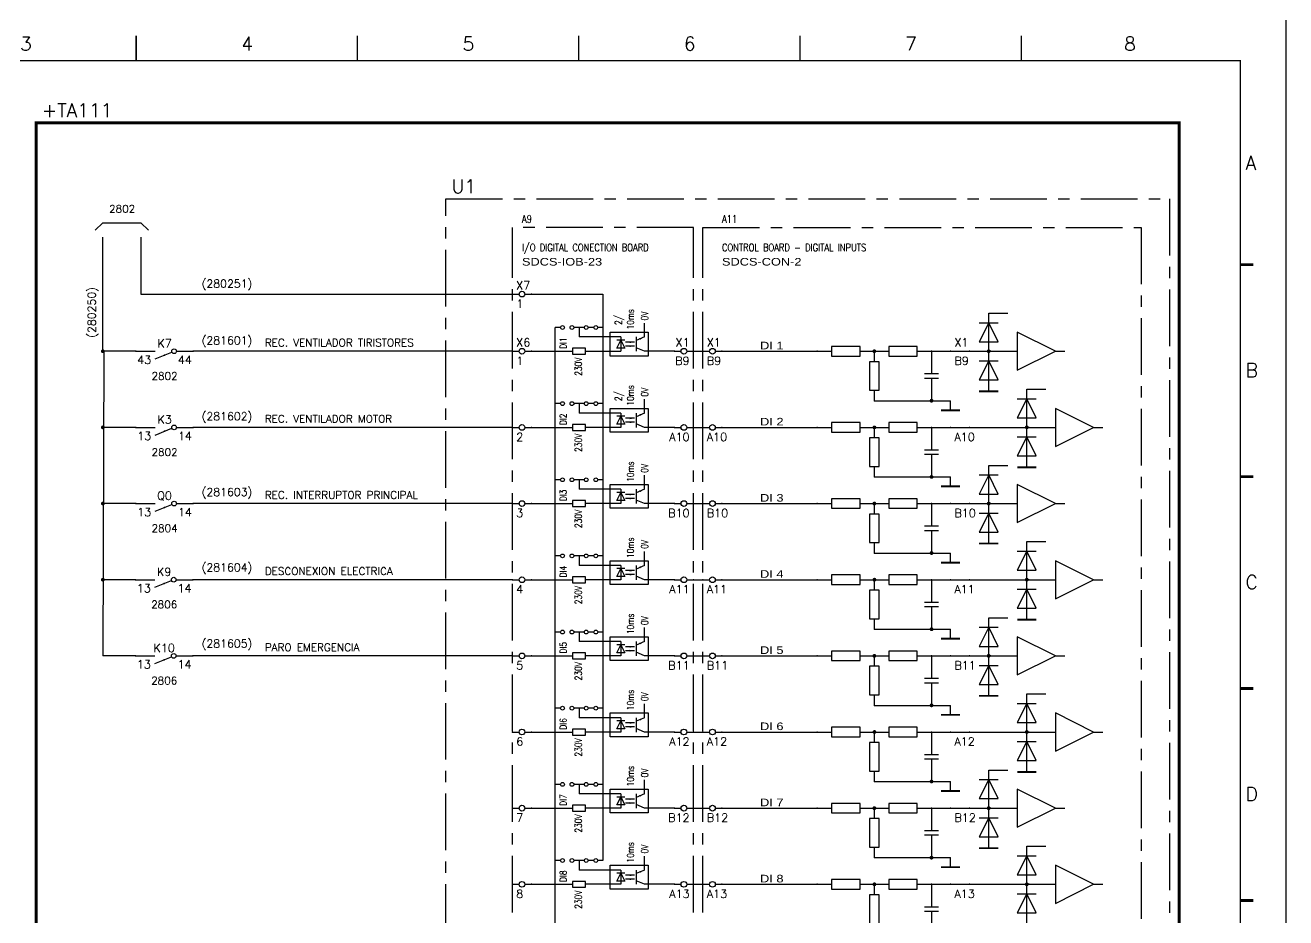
# Model space of a CAD drawing. Extents: x -4 to 416, y -4762 to 287.
# Drawn here: x 138.4 to 416.3, y -2288.3 to -2091.4 of the extents above; entities that cross this region are included whole.
import ezdxf
from ezdxf.enums import TextEntityAlignment as Align

# ---------------------------------------------------------------- set-up
doc = ezdxf.new("R2010")
doc.units = 0
doc.header["$LTSCALE"] = 10
doc.header["$MEASUREMENT"] = 0
doc.linetypes.add('CENTER', pattern=[2, 1.25, -0.25, 0.25, -0.25])
doc.linetypes.add('DASHDOT', pattern=[1, 0.5, -0.25, 0, -0.25])
doc.layers.get('0').update_dxf_attribs({"linetype": 'CONTINUOUS'})
for name, color, linetype in [('1', 7, 'CONTINUOUS'), ('10', 5, 'CONTINUOUS'), ('102', 7, 'CONTINUOUS'), ('2', 7, 'CONTINUOUS'), ('25', 3, 'CONTINUOUS'), ('25PK', 4, 'CENTER'), ('35', 2, 'CONTINUOUS'), ('8', 1, 'CONTINUOUS'), ('9', 6, 'CONTINUOUS'), ('DIBUJO', 7, 'CONTINUOUS'), ('NODE', 7, 'CONTINUOUS')]:
    doc.layers.add(name, color=color, linetype=linetype)
doc.styles.add('ABBSTYLE', font='ROMANS.SHX', dxfattribs={"width": 0.8})
doc.styles.add('HELV', font='HELVBLD.SHX', dxfattribs={"width": 1.2})
doc.styles.add('ROMANS', font='romans')
doc.styles.get("Standard").update_dxf_attribs({"font": 'simplex'})

# ---------------------------------------------------------------- blocks, each defined once
blk = doc.blocks.new('NOD', base_point=(237.5, 170))
at = {"layer": 'NODE'}
blk.add_point((237.5, 170), dxfattribs=at)
blk = doc.blocks.new('$0702029')
at = {"layer": '102'}
for p, q in [((0, 0), (5, 0)), ((10.62, 0), (15, 0)), ((5, -2), (9.42, -0.23))]:
    blk.add_line(p, q, dxfattribs=at)
blk.add_circle((10, 0), 0.625, dxfattribs=at)
blk.add_point((7.5, -1), dxfattribs=at)
at = {"layer": '2'}
for p in [(0, 0), (15, 0)]:
    blk.add_blockref('NOD', p, dxfattribs=at)
at = {"layer": '8', "flags": 8}
blk.add_attdef('1A', text='', height=2.15, dxfattribs=at).set_placement((4, -3.32), align=Align.RIGHT)
blk.add_attdef('2A', (11, -3.32), '', height=2.15, dxfattribs=at)
at = {"layer": '9'}
blk.add_attdef('ID', text='', height=2.15, dxfattribs=at).set_placement((7.5, 1), align=Align.CENTER)
blk = doc.blocks.new('$000001')
at = {"layer": '2'}
for p, q in [((0, 0), (3.75, 0)), ((11.25, 1.25), (3.75, 1.25)), ((3.75, 1.25), (3.75, -1.25)), ((11.25, -1.25), (11.25, 1.25)), ((11.25, 0), (15, 0)), ((3.75, -1.25), (11.25, -1.25))]:
    blk.add_line(p, q, dxfattribs=at)
for p in [(0, 0), (15, 0)]:
    blk.add_blockref('NOD', p, dxfattribs=at)
at = {"layer": '8'}
blk.add_attdef('1A', text='', height=2.15, dxfattribs=at).set_placement((2.75, -3.325), align=Align.RIGHT)
blk.add_attdef('2A', (12.25, -3.325), '', height=2.15, dxfattribs=at)
at = {"layer": '9'}
blk.add_attdef('ID', text='', height=2.15, dxfattribs=at).set_placement((7.5, 2.425), align=Align.CENTER)
blk = doc.blocks.new('$$PLL21C')
for p, q in [((-2.5, 0), (-0.75, 0)), ((0.75, 0), (2.5, 0))]:
    blk.add_line(p, q)
at = {"layer": '2'}
blk.add_circle((0, 0), 0.75, dxfattribs=at)
for p in [(-2.5, 0), (2.5, 0)]:
    blk.add_blockref('NOD', p, dxfattribs=at)
at = {"layer": '8'}
blk.add_attdef('*A', (-1.5, -3.575), '', height=2.15, dxfattribs=at)
at = {"layer": '9'}
blk.add_attdef('ID', (-1.5, 1.25), '', height=2.15, dxfattribs=at)
blk = doc.blocks.new('$$PLR12C')
for p, q in [((-2.5, 0), (-0.75, 0)), ((0.75, 0), (2.5, 0))]:
    blk.add_line(p, q)
at = {"layer": '2'}
blk.add_circle((0, 0), 0.75, dxfattribs=at)
for p in [(-2.5, 0), (2.5, 0)]:
    blk.add_blockref('NOD', p, dxfattribs=at)
at = {"layer": '8'}
blk.add_attdef('*A', text='', height=2.15, dxfattribs=at).set_placement((1.5, -3.575), align=Align.RIGHT)
at = {"layer": '9'}
blk.add_attdef('ID', text='', height=2.15, dxfattribs=at).set_placement((1.5, 1.25), align=Align.RIGHT)
blk = doc.blocks.new('$$PLL21')
blk.add_line((-2.5, 0), (2.5, 0))
at = {"layer": '2'}
for p in [(-2.5, 0), (2.5, 0)]:
    blk.add_blockref('NOD', p, dxfattribs=at)
at = {"layer": '8'}
blk.add_attdef('*A', (-1.5, -3.575), '', height=2.15, dxfattribs=at)
at = {"layer": '9'}
blk.add_attdef('ID', (-1.5, 1.25), '', height=2.15, dxfattribs=at)
blk = doc.blocks.new('newcajec')
at = {"layer": '1'}
for points in [[(143.5, 272.5, 0.3, 0.3, 0), (143.5, 277.91, 0.3, 0.3, 0)], [(191.5, 272.5, 0.3, 0.3, 0), (191.5, 277.91, 0.3, 0.3, 0)], [(239.5, 272.5, 0.3, 0.3, 0), (239.5, 277.91, 0.3, 0.3, 0)], [(287.5, 272.5, 0.3, 0.3, 0), (287.5, 277.91, 0.3, 0.3, 0)], [(335.5, 272.5, 0.3, 0.3, 0), (335.5, 277.91, 0.3, 0.3, 0)], [(383.01, 228.23, 0.6, 0.6, 0), (385.82, 228.23, 0.6, 0.6, 0)], [(383.01, 182.23, 0.6, 0.6, 0), (385.82, 182.23, 0.6, 0.6, 0)], [(383.01, 136.23, 0.6, 0.6, 0), (385.82, 136.23, 0.6, 0.6, 0)], [(383.01, 90.23, 0.6, 0.6, 0), (385.82, 90.23, 0.6, 0.6, 0)]]:
    blk.add_lwpolyline(points, format="xyseb", dxfattribs=at)
at = {"layer": '1', "const_width": 0.3}
blk.add_lwpolyline([(0, 0), (0, 272.5), (383, 272.5), (383, 0)], close=True, dxfattribs=at)
at = {"layer": '1', "style": 'ROMANS'}
for s, p in [('3', (118.29, 274.68)), ('4', (166.29, 274.68)), ('5', (214.29, 274.68)), ('6', (262.29, 274.68)), ('7', (310.29, 274.68)), ('8', (357.79, 274.68)), ('A', (384.13, 248.84)), ('B', (384.13, 203.84)), ('C', (384.13, 157.84)), ('D', (384.13, 111.84))]:
    blk.add_text(s, height=3, dxfattribs=at).set_placement(p)
at = {"layer": '10', "style": 'ROMANS'}
for tag, p in [('REV41', (3.5, 18.74)), ('REV43', (77.7, 18.74)), ('REV31', (3.5, 14.58)), ('REV33', (77.7, 14.58)), ('REV21', (3.5, 10.42)), ('REV23', (77.7, 10.42)), ('REV11', (3.5, 6.27)), ('REV13', (77.7, 6.27))]:
    blk.add_attdef(tag, text='', height=2.5, dxfattribs=at).set_placement(p, align=Align.MIDDLE)
for tag, p, height in [('REV42', (8, 17.49), 2.5), ('DOCUMENTTYPE', (216.43, 16.8), 2.5), ('SHEETNAME1', (100.5, 15.83), 2.5), ('DESIGNCHECK', (180.74, 14.83), 2.5), ('NOTA', (305.32, 15.8), 3), ('REV32', (8, 13.33), 2.5), ('SHEETNAME2', (100.5, 11.67), 2.5), ('OBJECT', (216.43, 12.4), 2.5), ('REV22', (8, 9.17), 2.5), ('ORDER', (305.32, 7.3), 4.5), ('SHEETNAME3', (100.5, 7.51), 2.5), ('DRAWINGCHECK', (180.53, 7.71), 2.5), ('CUSTOMER', (216.43, 8.08), 2.5), ('REV12', (8, 5.01), 2.5), ('SHEETNAME4', (100.5, 3.35), 2.5), ('USER', (180.63, 0.71), 2.5), ('DEPARTMENT', (271.93, 1.05), 2.5), ('DOCUMENT_ID', (305.32, 0.93), 4.4)]:
    blk.add_attdef(tag, p, '', height=height, dxfattribs=at)
for tag, width, p, p2 in [('REV44', 1.221199, (84.53, 17.49), (98.48, 17.49)), ('REV34', 1.221199, (84.53, 13.33), (98.48, 13.33)), ('REV24', 1.221199, (84.53, 9.17), (98.48, 9.17)), ('REV14', 1.221199, (84.53, 5.01), (98.48, 5.01)), ('CREATED2', 7.039915, (282.71, 1.05), (301.14, 1.05))]:
    blk.add_attdef(tag, text='', height=2.5, dxfattribs=dict(at, width=width)).set_placement(p, p2, align=Align.FIT)
for tag, p in [('SHEET', (382, 7.43)), ('NEXTSHEET', (382, 0.5))]:
    blk.add_attdef(tag, text='', height=2.5, dxfattribs=at).set_placement(p, align=Align.RIGHT)

msp = doc.modelspace()

# ---------------------------------------------------------------- linework, layer by layer
at = {"layer": '2', "color": 7}
for p, q in [((155.52, -2134.98), (153.84, -2136.66)), ((155.52, -2134.98), (163.92, -2134.98)), ((163.92, -2134.98), (165.6, -2136.66)), ((155.52, -2163.34), (155.52, -2138.14)), ((163.92, -2138.14), (163.92, -2150.74)), ((163.92, -2150.74), (245.82, -2150.74)), ((350.82, -2154.94), (355.02, -2154.94)), ((357.12, -2159.14), (357.12, -2167.54)), ((365.52, -2163.34), (357.12, -2159.14)), ((162.82, -2163.34), (155.52, -2163.34)), ((155.73, -2163.34), (155.52, -2230.54)), ((245.82, -2163.34), (175.42, -2163.34)), ((285.72, -2163.34), (287.82, -2163.34)), ((292.02, -2163.34), (313.02, -2163.34)), ((338.22, -2163.34), (357.12, -2163.34)), ((357.12, -2167.54), (365.52, -2163.34)), ((365.52, -2163.34), (367.62, -2163.34)), ((359.22, -2171.74), (363.42, -2171.74)), ((325.62, -2174.26), (342.42, -2174.26)), ((342.42, -2176.36), (342.42, -2174.26)), ((373.92, -2180.14), (365.52, -2175.94)), ((365.52, -2175.94), (365.52, -2184.34)), ((162.82, -2180.14), (155.52, -2180.14)), ((245.82, -2180.14), (175.42, -2180.14)), ((285.72, -2180.14), (287.82, -2180.14)), ((292.02, -2180.14), (313.02, -2180.14)), ((338.22, -2180.14), (365.52, -2180.14)), ((365.52, -2184.34), (373.92, -2180.14)), ((373.92, -2180.14), (376.02, -2180.14)), ((350.82, -2188.54), (355.02, -2188.54)), ((325.62, -2191.06), (342.42, -2191.06)), ((342.42, -2193.16), (342.42, -2191.06)), ((357.12, -2192.74), (357.12, -2201.14)), ((365.52, -2196.94), (357.12, -2192.74)), ((162.82, -2196.94), (155.52, -2196.94)), ((245.82, -2196.94), (175.42, -2196.94)), ((177.52, -2196.94), (175.42, -2196.94)), ((285.72, -2196.94), (287.82, -2196.94)), ((292.02, -2196.94), (313.02, -2196.94)), ((338.22, -2196.94), (357.12, -2196.94)), ((357.12, -2201.14), (365.52, -2196.94)), ((365.52, -2196.94), (367.62, -2196.94)), ((359.22, -2205.34), (363.42, -2205.34)), ((325.62, -2207.86), (342.42, -2207.86)), ((342.42, -2209.96), (342.42, -2207.86)), ((373.92, -2213.74), (365.52, -2209.54)), ((365.52, -2209.54), (365.52, -2217.94)), ((162.74, -2213.74), (155.52, -2213.74)), ((245.82, -2213.74), (175.34, -2213.74)), ((285.72, -2213.74), (287.82, -2213.74)), ((292.02, -2213.74), (313.02, -2213.74)), ((338.22, -2213.74), (365.52, -2213.74)), ((365.52, -2217.94), (373.92, -2213.74)), ((373.92, -2213.74), (376.02, -2213.74)), ((350.82, -2222.14), (355.02, -2222.14)), ((325.62, -2224.66), (342.42, -2224.66)), ((342.42, -2226.76), (342.42, -2224.66)), ((357.12, -2226.34), (357.12, -2234.74)), ((365.52, -2230.54), (357.12, -2226.34)), ((162.74, -2230.54), (155.52, -2230.54)), ((245.82, -2230.54), (175.34, -2230.54)), ((285.72, -2230.54), (287.82, -2230.54)), ((292.02, -2230.54), (313.02, -2230.54)), ((338.22, -2230.54), (357.12, -2230.54)), ((357.12, -2234.74), (365.52, -2230.54)), ((365.52, -2230.54), (367.62, -2230.54)), ((359.22, -2238.94), (363.42, -2238.94)), ((325.62, -2241.46), (342.42, -2241.46)), ((342.42, -2243.56), (342.42, -2241.46)), ((373.92, -2247.34), (365.52, -2243.14)), ((365.52, -2243.14), (365.52, -2251.54)), ((285.72, -2247.34), (287.82, -2247.34)), ((292.02, -2247.34), (313.02, -2247.34)), ((338.22, -2247.34), (365.52, -2247.34)), ((365.52, -2251.54), (373.92, -2247.34)), ((373.92, -2247.34), (376.02, -2247.34)), ((350.82, -2255.74), (355.02, -2255.74)), ((325.62, -2258.26), (342.42, -2258.26)), ((342.42, -2260.36), (342.42, -2258.26)), ((357.12, -2259.94), (357.12, -2268.34)), ((365.52, -2264.14), (357.12, -2259.94)), ((285.72, -2264.14), (287.82, -2264.14)), ((292.02, -2264.14), (313.02, -2264.14)), ((338.22, -2264.14), (357.12, -2264.14)), ((357.12, -2268.34), (365.52, -2264.14)), ((365.52, -2264.14), (367.62, -2264.14)), ((359.22, -2272.54), (363.42, -2272.54)), ((325.62, -2275.06), (342.42, -2275.06)), ((342.42, -2277.16), (342.42, -2275.06)), ((365.52, -2276.74), (365.52, -2285.14)), ((373.92, -2280.94), (365.52, -2276.74)), ((285.72, -2280.94), (287.82, -2280.94)), ((292.02, -2280.94), (313.02, -2280.94)), ((338.22, -2280.94), (365.52, -2280.94)), ((365.52, -2285.14), (373.92, -2280.94)), ((373.92, -2280.94), (376.02, -2280.94))]:
    msp.add_line(p, q, dxfattribs=at)
at = {"layer": '2'}
for p, q in [((350.82, -2163.34), (350.82, -2154.94)), ((348.72, -2157.04), (352.92, -2157.04)), ((350.82, -2157.04), (348.72, -2161.24)), ((352.92, -2161.24), (350.82, -2157.04)), ((348.72, -2161.24), (352.92, -2161.24)), ((325.62, -2165.65), (325.62, -2163.34)), ((338.22, -2163.34), (338.22, -2168.28)), ((350.82, -2172.16), (350.82, -2163.34)), ((324.57, -2165.65), (324.57, -2171.95)), ((326.67, -2165.65), (324.57, -2165.65)), ((326.67, -2171.95), (326.67, -2165.65)), ((348.72, -2165.44), (352.92, -2165.44)), ((350.82, -2165.44), (348.72, -2169.64)), ((352.92, -2169.64), (350.82, -2165.44)), ((336.64, -2168.28), (339.79, -2168.28)), ((339.79, -2169.33), (336.64, -2169.33)), ((338.22, -2169.33), (338.22, -2174.26)), ((348.72, -2169.64), (352.92, -2169.64)), ((324.57, -2171.95), (326.67, -2171.95)), ((325.62, -2174.26), (325.62, -2171.95)), ((359.22, -2180.14), (359.22, -2171.74)), ((357.12, -2173.84), (361.32, -2173.84)), ((359.22, -2173.84), (357.12, -2178.04)), ((361.32, -2178.04), (359.22, -2173.84)), ((357.12, -2178.04), (361.32, -2178.04)), ((325.62, -2182.45), (325.62, -2180.14)), ((338.22, -2180.14), (338.22, -2185.08)), ((359.22, -2188.96), (359.22, -2180.14)), ((326.67, -2182.45), (324.57, -2182.45)), ((324.57, -2182.45), (324.57, -2188.75)), ((326.67, -2188.75), (326.67, -2182.45)), ((357.12, -2182.24), (361.32, -2182.24)), ((359.22, -2182.24), (357.12, -2186.44)), ((361.32, -2186.44), (359.22, -2182.24)), ((336.64, -2185.08), (339.79, -2185.08)), ((339.79, -2186.13), (336.64, -2186.13)), ((338.22, -2186.13), (338.22, -2191.06)), ((357.12, -2186.44), (361.32, -2186.44)), ((324.57, -2188.75), (326.67, -2188.75)), ((325.62, -2191.06), (325.62, -2188.75)), ((350.82, -2196.94), (350.82, -2188.54)), ((350.82, -2190.64), (348.72, -2194.84)), ((348.72, -2190.64), (352.92, -2190.64)), ((352.92, -2194.84), (350.82, -2190.64)), ((348.72, -2194.84), (352.92, -2194.84)), ((325.62, -2199.25), (325.62, -2196.94)), ((338.22, -2196.94), (338.22, -2201.88)), ((350.82, -2205.76), (350.82, -2196.94)), ((324.57, -2199.25), (324.57, -2205.55)), ((326.67, -2199.25), (324.57, -2199.25)), ((326.67, -2205.55), (326.67, -2199.25)), ((348.72, -2199.04), (352.92, -2199.04)), ((350.82, -2199.04), (348.72, -2203.24)), ((352.92, -2203.24), (350.82, -2199.04)), ((336.64, -2201.88), (339.79, -2201.88)), ((339.79, -2202.93), (336.64, -2202.93)), ((338.22, -2202.93), (338.22, -2207.86)), ((348.72, -2203.24), (352.92, -2203.24)), ((324.57, -2205.55), (326.67, -2205.55)), ((325.62, -2207.86), (325.62, -2205.55)), ((359.22, -2213.74), (359.22, -2205.34)), ((357.12, -2207.44), (361.32, -2207.44)), ((359.22, -2207.44), (357.12, -2211.64)), ((361.32, -2211.64), (359.22, -2207.44)), ((357.12, -2211.64), (361.32, -2211.64)), ((325.62, -2216.05), (325.62, -2213.74)), ((338.22, -2213.74), (338.22, -2218.68)), ((359.22, -2222.56), (359.22, -2213.74)), ((326.67, -2216.05), (324.57, -2216.05)), ((324.57, -2216.05), (324.57, -2222.35)), ((326.67, -2222.35), (326.67, -2216.05)), ((359.22, -2215.84), (357.12, -2220.04)), ((357.12, -2215.84), (361.32, -2215.84)), ((361.32, -2220.04), (359.22, -2215.84)), ((336.64, -2218.68), (339.79, -2218.68)), ((339.79, -2219.73), (336.64, -2219.73)), ((338.22, -2219.73), (338.22, -2224.66)), ((357.12, -2220.04), (361.32, -2220.04)), ((324.57, -2222.35), (326.67, -2222.35)), ((325.62, -2224.66), (325.62, -2222.35)), ((350.82, -2230.54), (350.82, -2222.14)), ((350.82, -2224.24), (348.72, -2228.44)), ((348.72, -2224.24), (352.92, -2224.24)), ((352.92, -2228.44), (350.82, -2224.24)), ((348.72, -2228.44), (352.92, -2228.44)), ((325.62, -2232.85), (325.62, -2230.54)), ((338.22, -2230.54), (338.22, -2235.48)), ((350.82, -2239.36), (350.82, -2230.54)), ((324.57, -2232.85), (324.57, -2239.15)), ((326.67, -2232.85), (324.57, -2232.85)), ((326.67, -2239.15), (326.67, -2232.85)), ((348.72, -2232.64), (352.92, -2232.64)), ((350.82, -2232.64), (348.72, -2236.84)), ((352.92, -2236.84), (350.82, -2232.64)), ((336.64, -2235.48), (339.79, -2235.48)), ((339.79, -2236.53), (336.64, -2236.53)), ((338.22, -2236.53), (338.22, -2241.46)), ((348.72, -2236.84), (352.92, -2236.84)), ((324.57, -2239.15), (326.67, -2239.15)), ((325.62, -2241.46), (325.62, -2239.15)), ((359.22, -2247.34), (359.22, -2238.94)), ((357.12, -2241.04), (361.32, -2241.04)), ((359.22, -2241.04), (357.12, -2245.24)), ((361.32, -2245.24), (359.22, -2241.04)), ((357.12, -2245.24), (361.32, -2245.24)), ((325.62, -2249.65), (325.62, -2247.34)), ((338.22, -2247.34), (338.22, -2252.28)), ((359.22, -2256.16), (359.22, -2247.34)), ((326.67, -2249.65), (324.57, -2249.65)), ((324.57, -2249.65), (324.57, -2255.95)), ((326.67, -2255.95), (326.67, -2249.65)), ((357.12, -2249.44), (361.32, -2249.44)), ((359.22, -2249.44), (357.12, -2253.64)), ((361.32, -2253.64), (359.22, -2249.44)), ((336.64, -2252.28), (339.79, -2252.28)), ((339.79, -2253.33), (336.64, -2253.33)), ((338.22, -2253.33), (338.22, -2258.26)), ((357.12, -2253.64), (361.32, -2253.64)), ((324.57, -2255.95), (326.67, -2255.95)), ((325.62, -2258.26), (325.62, -2255.95)), ((350.82, -2264.14), (350.82, -2255.74)), ((350.82, -2257.84), (348.72, -2262.04)), ((348.72, -2257.84), (352.92, -2257.84)), ((352.92, -2262.04), (350.82, -2257.84)), ((348.72, -2262.04), (352.92, -2262.04)), ((325.62, -2266.45), (325.62, -2264.14)), ((338.22, -2264.14), (338.22, -2269.08)), ((350.82, -2272.96), (350.82, -2264.14)), ((324.57, -2266.45), (324.57, -2272.75)), ((326.67, -2266.45), (324.57, -2266.45)), ((326.67, -2272.75), (326.67, -2266.45)), ((348.72, -2266.24), (352.92, -2266.24)), ((350.82, -2266.24), (348.72, -2270.44)), ((352.92, -2270.44), (350.82, -2266.24)), ((336.64, -2269.08), (339.79, -2269.08)), ((339.79, -2270.13), (336.64, -2270.13)), ((338.22, -2270.13), (338.22, -2275.06)), ((348.72, -2270.44), (352.92, -2270.44)), ((324.57, -2272.75), (326.67, -2272.75)), ((325.62, -2275.06), (325.62, -2272.75)), ((359.22, -2280.94), (359.22, -2272.54)), ((357.12, -2274.64), (361.32, -2274.64)), ((359.22, -2274.64), (357.12, -2278.84)), ((361.32, -2278.84), (359.22, -2274.64)), ((357.12, -2278.84), (361.32, -2278.84)), ((325.62, -2283.25), (325.62, -2280.94)), ((338.22, -2280.94), (338.22, -2285.88)), ((359.22, -2289.76), (359.22, -2280.94)), ((326.67, -2283.25), (324.57, -2283.25)), ((324.57, -2283.25), (324.57, -2289.55)), ((326.67, -2289.55), (326.67, -2283.25)), ((357.12, -2283.04), (361.32, -2283.04)), ((359.22, -2283.04), (357.12, -2287.24)), ((361.32, -2287.24), (359.22, -2283.04)), ((336.64, -2285.88), (339.79, -2285.88)), ((339.79, -2286.93), (336.64, -2286.93)), ((338.22, -2286.93), (338.22, -2291.86)), ((357.12, -2287.24), (361.32, -2287.24))]:
    msp.add_line(p, q, dxfattribs=at)
at = {"layer": '2', "color": 3, "linetype": 'DASHDOT'}
msp.add_lwpolyline([(140.82, -2112.94, 0.706, 0.706, 0), (392.82, -2112.94, 0.706, 0.706, 0), (392.82, -2348.56, 0.706, 0.706, 0), (140.82, -2348.56, 0.706, 0.706, 0), (140.82, -2112.94, 0.706, 0.706, 0)], format="xyseb", dxfattribs=at)
at = {"layer": '2', "color": 7}
for points in [[(155.31, -2163.34, 0.42, 0.42, 1), (155.73, -2163.34, 0.42, 0.42, 1)], [(325.41, -2163.34, 0.42, 0.42, 1), (325.83, -2163.34, 0.42, 0.42, 1)], [(350.61, -2163.34, 0.42, 0.42, 1), (351.03, -2163.34, 0.42, 0.42, 1)], [(338.01, -2174.26, 0.42, 0.42, 1), (338.43, -2174.26, 0.42, 0.42, 1)], [(155.31, -2180.14, 0.42, 0.42, 1), (155.73, -2180.14, 0.42, 0.42, 1)], [(325.41, -2180.14, 0.42, 0.42, 1), (325.83, -2180.14, 0.42, 0.42, 1)], [(359.01, -2180.14, 0.42, 0.42, 1), (359.43, -2180.14, 0.42, 0.42, 1)], [(338.01, -2191.06, 0.42, 0.42, 1), (338.43, -2191.06, 0.42, 0.42, 1)], [(155.31, -2196.94, 0.42, 0.42, 1), (155.73, -2196.94, 0.42, 0.42, 1)], [(325.41, -2196.94, 0.42, 0.42, 1), (325.83, -2196.94, 0.42, 0.42, 1)], [(350.61, -2196.94, 0.42, 0.42, 1), (351.03, -2196.94, 0.42, 0.42, 1)], [(338.01, -2207.86, 0.42, 0.42, 1), (338.43, -2207.86, 0.42, 0.42, 1)], [(155.31, -2213.74, 0.42, 0.42, 1), (155.73, -2213.74, 0.42, 0.42, 1)], [(325.41, -2213.74, 0.42, 0.42, 1), (325.83, -2213.74, 0.42, 0.42, 1)], [(359.01, -2213.74, 0.42, 0.42, 1), (359.43, -2213.74, 0.42, 0.42, 1)], [(338.01, -2224.66, 0.42, 0.42, 1), (338.43, -2224.66, 0.42, 0.42, 1)], [(325.41, -2230.54, 0.42, 0.42, 1), (325.83, -2230.54, 0.42, 0.42, 1)], [(350.61, -2230.54, 0.42, 0.42, 1), (351.03, -2230.54, 0.42, 0.42, 1)], [(338.01, -2241.46, 0.42, 0.42, 1), (338.43, -2241.46, 0.42, 0.42, 1)], [(325.41, -2247.34, 0.42, 0.42, 1), (325.83, -2247.34, 0.42, 0.42, 1)], [(359.01, -2247.34, 0.42, 0.42, 1), (359.43, -2247.34, 0.42, 0.42, 1)], [(338.01, -2258.26, 0.42, 0.42, 1), (338.43, -2258.26, 0.42, 0.42, 1)], [(325.41, -2264.14, 0.42, 0.42, 1), (325.83, -2264.14, 0.42, 0.42, 1)], [(350.61, -2264.14, 0.42, 0.42, 1), (351.03, -2264.14, 0.42, 0.42, 1)], [(338.01, -2275.06, 0.42, 0.42, 1), (338.43, -2275.06, 0.42, 0.42, 1)], [(325.41, -2280.94, 0.42, 0.42, 1), (325.83, -2280.94, 0.42, 0.42, 1)], [(359.01, -2280.94, 0.42, 0.42, 1), (359.43, -2280.94, 0.42, 0.42, 1)]]:
    msp.add_lwpolyline(points, format="xyseb", close=True, dxfattribs=at)
for points in [[(348.72, -2172.16, 0.42, 0.42, 0), (352.92, -2172.16, 0.42, 0.42, 0)], [(340.32, -2176.36, 0.42, 0.42, 0), (344.52, -2176.36, 0.42, 0.42, 0)], [(357.12, -2188.96, 0.42, 0.42, 0), (361.32, -2188.96, 0.42, 0.42, 0)], [(340.32, -2193.16, 0.42, 0.42, 0), (344.52, -2193.16, 0.42, 0.42, 0)], [(348.72, -2205.76, 0.42, 0.42, 0), (352.92, -2205.76, 0.42, 0.42, 0)], [(340.32, -2209.96, 0.42, 0.42, 0), (344.52, -2209.96, 0.42, 0.42, 0)], [(357.12, -2222.56, 0.42, 0.42, 0), (361.32, -2222.56, 0.42, 0.42, 0)], [(340.32, -2226.76, 0.42, 0.42, 0), (344.52, -2226.76, 0.42, 0.42, 0)], [(348.72, -2239.36, 0.42, 0.42, 0), (352.92, -2239.36, 0.42, 0.42, 0)], [(340.32, -2243.56, 0.42, 0.42, 0), (344.52, -2243.56, 0.42, 0.42, 0)], [(357.12, -2256.16, 0.42, 0.42, 0), (361.32, -2256.16, 0.42, 0.42, 0)], [(340.32, -2260.36, 0.42, 0.42, 0), (344.52, -2260.36, 0.42, 0.42, 0)], [(348.72, -2272.96, 0.42, 0.42, 0), (352.92, -2272.96, 0.42, 0.42, 0)], [(340.32, -2277.16, 0.42, 0.42, 0), (344.52, -2277.16, 0.42, 0.42, 0)]]:
    msp.add_lwpolyline(points, format="xyseb", dxfattribs=at)
at = {"layer": '25', "linetype": 'CENTER'}
for p, q in [((245.82, -2327.14), (245.82, -2136.04)), ((285.72, -2136.04), (245.82, -2136.04)), ((285.72, -2327.14), (285.72, -2136.04))]:
    msp.add_line(p, q, dxfattribs=at)
at = {"layer": '25'}
for p, q in [((250.02, -2150.74), (265.77, -2150.74)), ((265.77, -2150.74), (265.77, -2275.69)), ((255.27, -2293.54), (255.27, -2158.09)), ((256.42, -2158.09), (255.27, -2158.09)), ((261.67, -2158.09), (259.36, -2158.09)), ((260.52, -2158.09), (260.52, -2160.19)), ((265.77, -2158.09), (264.61, -2158.09)), ((267.34, -2159.14), (275.74, -2159.14)), ((267.34, -2164.39), (267.34, -2159.14)), ((274.96, -2160.19), (274.96, -2157.11)), ((275.74, -2159.14), (275.74, -2164.39)), ((269.71, -2160.19), (260.52, -2160.19)), ((270.58, -2160.89), (268.83, -2160.89)), ((268.83, -2162.64), (269.71, -2160.89)), ((269.71, -2160.19), (269.71, -2163.34)), ((269.71, -2160.89), (270.58, -2162.64)), ((272.72, -2161.33), (270.71, -2161.33)), ((272.72, -2162.21), (270.71, -2162.21)), ((273.09, -2160.19), (273.09, -2163.34)), ((274.96, -2160.19), (273.12, -2160.98)), ((250.02, -2163.34), (259.08, -2163.34)), ((261.96, -2162.69), (259.08, -2162.69)), ((259.08, -2162.69), (259.08, -2164)), ((259.08, -2164), (261.96, -2164)), ((261.96, -2164), (261.96, -2162.69)), ((261.96, -2163.34), (269.71, -2163.34)), ((275.74, -2164.39), (267.34, -2164.39)), ((270.58, -2162.64), (268.83, -2162.64)), ((274.96, -2163.34), (273.12, -2162.56)), ((281.52, -2163.34), (274.96, -2163.34)), ((256.42, -2174.89), (255.27, -2174.89)), ((261.67, -2174.89), (259.36, -2174.89)), ((260.52, -2174.89), (260.52, -2176.99)), ((265.77, -2174.89), (264.61, -2174.89)), ((267.34, -2175.94), (275.74, -2175.94)), ((267.34, -2181.19), (267.34, -2175.94)), ((274.96, -2176.99), (274.96, -2173.91)), ((275.74, -2175.94), (275.74, -2181.19)), ((269.71, -2176.99), (260.52, -2176.99)), ((270.58, -2177.69), (268.83, -2177.69)), ((268.83, -2179.44), (269.71, -2177.69)), ((269.71, -2176.99), (269.71, -2180.14)), ((269.71, -2177.69), (270.58, -2179.44)), ((272.72, -2178.13), (270.71, -2178.13)), ((273.09, -2176.99), (273.09, -2180.14)), ((274.96, -2176.99), (273.12, -2177.78)), ((250.02, -2180.14), (259.08, -2180.14)), ((261.96, -2179.49), (259.08, -2179.49)), ((259.08, -2179.49), (259.08, -2180.8)), ((259.08, -2180.8), (261.96, -2180.8)), ((261.96, -2180.8), (261.96, -2179.49)), ((269.71, -2180.14), (261.96, -2180.14)), ((275.74, -2181.19), (267.34, -2181.19)), ((270.58, -2179.44), (268.83, -2179.44)), ((272.72, -2179.01), (270.71, -2179.01)), ((274.96, -2180.14), (273.12, -2179.36)), ((281.52, -2180.14), (274.96, -2180.14)), ((256.42, -2191.69), (255.27, -2191.69)), ((261.67, -2191.69), (259.36, -2191.69)), ((260.52, -2191.69), (260.52, -2193.79)), ((265.77, -2191.69), (264.61, -2191.69)), ((267.34, -2192.74), (275.74, -2192.74)), ((267.34, -2197.99), (267.34, -2192.74)), ((274.96, -2193.79), (274.96, -2190.71)), ((275.74, -2192.74), (275.74, -2197.99)), ((269.71, -2193.79), (260.52, -2193.79)), ((270.58, -2194.49), (268.83, -2194.49)), ((268.83, -2196.24), (269.71, -2194.49)), ((269.71, -2193.79), (269.71, -2196.94)), ((269.71, -2194.49), (270.58, -2196.24)), ((272.72, -2194.93), (270.71, -2194.93)), ((273.09, -2193.79), (273.09, -2196.94)), ((274.96, -2193.79), (273.12, -2194.58)), ((250.02, -2196.94), (259.08, -2196.94)), ((261.96, -2196.29), (259.08, -2196.29)), ((259.08, -2196.29), (259.08, -2197.6)), ((259.08, -2197.6), (261.96, -2197.6)), ((261.96, -2197.6), (261.96, -2196.29)), ((269.71, -2196.94), (261.96, -2196.94)), ((275.74, -2197.99), (267.34, -2197.99)), ((270.58, -2196.24), (268.83, -2196.24)), ((272.72, -2195.81), (270.71, -2195.81)), ((274.96, -2196.94), (273.12, -2196.16)), ((281.52, -2196.94), (274.96, -2196.94)), ((256.42, -2208.49), (255.27, -2208.49)), ((261.67, -2208.49), (259.36, -2208.49)), ((260.52, -2208.49), (260.52, -2210.59)), ((265.77, -2208.49), (264.61, -2208.49)), ((274.96, -2210.59), (274.96, -2207.51)), ((269.71, -2210.59), (260.52, -2210.59)), ((267.34, -2209.54), (275.74, -2209.54)), ((267.34, -2214.79), (267.34, -2209.54)), ((270.58, -2211.29), (268.83, -2211.29)), ((268.83, -2213.04), (269.71, -2211.29)), ((269.71, -2210.59), (269.71, -2213.74)), ((269.71, -2211.29), (270.58, -2213.04)), ((272.72, -2211.73), (270.71, -2211.73)), ((273.09, -2210.59), (273.09, -2213.74)), ((274.96, -2210.59), (273.12, -2211.38)), ((275.74, -2209.54), (275.74, -2214.79)), ((250.02, -2213.74), (259.08, -2213.74)), ((261.96, -2213.09), (259.08, -2213.09)), ((259.08, -2213.09), (259.08, -2214.4)), ((259.08, -2214.4), (261.96, -2214.4)), ((261.96, -2214.4), (261.96, -2213.09)), ((269.71, -2213.74), (261.96, -2213.74)), ((275.74, -2214.79), (267.34, -2214.79)), ((270.58, -2213.04), (268.83, -2213.04)), ((272.72, -2212.61), (270.71, -2212.61)), ((274.96, -2213.74), (273.12, -2212.96)), ((281.52, -2213.74), (274.96, -2213.74)), ((256.42, -2225.29), (255.27, -2225.29)), ((261.67, -2225.29), (259.36, -2225.29)), ((260.52, -2225.29), (260.52, -2227.39)), ((265.77, -2225.29), (264.61, -2225.29)), ((274.96, -2227.39), (274.96, -2224.31)), ((269.71, -2227.39), (260.52, -2227.39)), ((267.34, -2226.34), (275.74, -2226.34)), ((267.34, -2231.59), (267.34, -2226.34)), ((270.58, -2228.09), (268.83, -2228.09)), ((268.83, -2229.84), (269.71, -2228.09)), ((269.71, -2227.39), (269.71, -2230.54)), ((269.71, -2228.09), (270.58, -2229.84)), ((272.72, -2228.53), (270.71, -2228.53)), ((273.09, -2227.39), (273.09, -2230.54)), ((274.96, -2227.39), (273.12, -2228.18)), ((275.74, -2226.34), (275.74, -2231.59)), ((250.02, -2230.54), (259.08, -2230.54)), ((261.96, -2229.89), (259.08, -2229.89)), ((259.08, -2229.89), (259.08, -2231.2)), ((259.08, -2231.2), (261.96, -2231.2)), ((261.96, -2231.2), (261.96, -2229.89)), ((269.71, -2230.54), (261.96, -2230.54)), ((275.74, -2231.59), (267.34, -2231.59)), ((270.58, -2229.84), (268.83, -2229.84)), ((272.72, -2229.41), (270.71, -2229.41)), ((274.96, -2230.54), (273.12, -2229.76)), ((281.52, -2230.54), (274.96, -2230.54)), ((256.42, -2242.09), (255.27, -2242.09)), ((261.67, -2242.09), (259.36, -2242.09)), ((260.52, -2242.09), (260.52, -2244.19)), ((265.77, -2242.09), (264.61, -2242.09)), ((274.96, -2244.19), (274.96, -2241.11)), ((269.71, -2244.19), (260.52, -2244.19)), ((267.34, -2243.14), (275.74, -2243.14)), ((267.34, -2248.39), (267.34, -2243.14)), ((270.58, -2244.89), (268.83, -2244.89)), ((268.83, -2246.64), (269.71, -2244.89)), ((269.71, -2244.19), (269.71, -2247.34)), ((269.71, -2244.89), (270.58, -2246.64)), ((272.72, -2245.33), (270.71, -2245.33)), ((273.09, -2244.19), (273.09, -2247.34)), ((274.96, -2244.19), (273.12, -2244.98)), ((275.74, -2243.14), (275.74, -2248.39)), ((250.02, -2247.34), (259.08, -2247.34)), ((261.96, -2246.69), (259.08, -2246.69)), ((259.08, -2246.69), (259.08, -2248)), ((259.08, -2248), (261.96, -2248)), ((261.96, -2248), (261.96, -2246.69)), ((269.71, -2247.34), (261.96, -2247.34)), ((275.74, -2248.39), (267.34, -2248.39)), ((270.58, -2246.64), (268.83, -2246.64)), ((272.72, -2246.21), (270.71, -2246.21)), ((274.96, -2247.34), (273.12, -2246.56)), ((281.52, -2247.34), (274.96, -2247.34)), ((256.42, -2258.89), (255.27, -2258.89)), ((261.67, -2258.89), (259.36, -2258.89)), ((260.52, -2258.89), (260.52, -2260.99)), ((265.77, -2258.89), (264.61, -2258.89)), ((274.96, -2260.99), (274.96, -2257.91)), ((269.71, -2260.99), (260.52, -2260.99)), ((267.34, -2259.94), (275.74, -2259.94)), ((267.34, -2265.19), (267.34, -2259.94)), ((270.58, -2261.69), (268.83, -2261.69)), ((268.83, -2263.44), (269.71, -2261.69)), ((269.71, -2260.99), (269.71, -2264.14)), ((269.71, -2261.69), (270.58, -2263.44)), ((272.72, -2262.13), (270.71, -2262.13)), ((273.09, -2260.99), (273.09, -2264.14)), ((274.96, -2260.99), (273.12, -2261.78)), ((275.74, -2259.94), (275.74, -2265.19)), ((250.02, -2264.14), (259.08, -2264.14)), ((261.96, -2263.49), (259.08, -2263.49)), ((259.08, -2263.49), (259.08, -2264.8)), ((259.08, -2264.8), (261.96, -2264.8)), ((261.96, -2264.8), (261.96, -2263.49)), ((269.71, -2264.14), (261.96, -2264.14)), ((270.58, -2263.44), (268.83, -2263.44)), ((272.72, -2263.01), (270.71, -2263.01)), ((274.96, -2264.14), (273.12, -2263.36)), ((281.52, -2264.14), (274.96, -2264.14)), ((275.74, -2265.19), (267.34, -2265.19)), ((256.42, -2275.69), (255.27, -2275.69)), ((261.67, -2275.69), (259.36, -2275.69)), ((260.52, -2275.69), (260.52, -2277.79)), ((265.77, -2275.69), (264.61, -2275.69)), ((274.96, -2277.79), (274.96, -2274.71)), ((269.71, -2277.79), (260.52, -2277.79)), ((267.34, -2276.74), (275.74, -2276.74)), ((267.34, -2281.99), (267.34, -2276.74)), ((270.58, -2278.49), (268.83, -2278.49)), ((268.83, -2280.24), (269.71, -2278.49)), ((269.71, -2277.79), (269.71, -2280.94)), ((269.71, -2278.49), (270.58, -2280.24)), ((272.72, -2278.93), (270.71, -2278.93)), ((273.09, -2277.79), (273.09, -2280.94)), ((274.96, -2277.79), (273.12, -2278.58)), ((275.74, -2276.74), (275.74, -2281.99)), ((250.02, -2280.94), (259.08, -2280.94)), ((261.96, -2280.29), (259.08, -2280.29)), ((259.08, -2280.29), (259.08, -2281.6)), ((259.08, -2281.6), (261.96, -2281.6)), ((261.96, -2281.6), (261.96, -2280.29)), ((269.71, -2280.94), (261.96, -2280.94)), ((270.58, -2280.24), (268.83, -2280.24)), ((272.72, -2279.81), (270.71, -2279.81)), ((274.96, -2280.94), (273.12, -2280.16)), ((281.52, -2280.94), (274.96, -2280.94)), ((275.74, -2281.99), (267.34, -2281.99))]:
    msp.add_line(p, q, dxfattribs=at)
for centre in [(256.84, -2158.09), (258.94, -2158.09), (262.09, -2158.09), (264.19, -2158.09), (256.84, -2174.89), (258.94, -2174.89), (262.09, -2174.89), (264.19, -2174.89), (256.84, -2191.69), (258.94, -2191.69), (262.09, -2191.69), (264.19, -2191.69), (256.84, -2208.49), (258.94, -2208.49), (262.09, -2208.49), (264.19, -2208.49), (256.84, -2225.29), (258.94, -2225.29), (262.09, -2225.29), (264.19, -2225.29), (256.84, -2242.09), (258.94, -2242.09), (262.09, -2242.09), (264.19, -2242.09), (256.84, -2258.89), (258.94, -2258.89), (262.09, -2258.89), (264.19, -2258.89), (256.84, -2275.69), (258.94, -2275.69), (262.09, -2275.69), (264.19, -2275.69)]:
    msp.add_circle(centre, 0.42, dxfattribs=at)
for points in [[(271.7, -2161.53), (271.7, -2161.14), (272.72, -2161.33)], [(271.7, -2162.01), (271.7, -2162.4), (272.72, -2162.21)], [(273.8, -2160.46), (273.95, -2160.82), (274.96, -2160.19)], [(271.7, -2178.33), (271.7, -2177.94), (272.72, -2178.13)], [(271.7, -2178.81), (271.7, -2179.2), (272.72, -2179.01)], [(273.8, -2177.26), (273.95, -2177.62), (274.96, -2176.99)], [(271.7, -2195.13), (271.7, -2194.74), (272.72, -2194.93)], [(271.7, -2195.61), (271.7, -2196), (272.72, -2195.81)], [(273.8, -2194.06), (273.95, -2194.42), (274.96, -2193.79)], [(271.7, -2211.93), (271.7, -2211.54), (272.72, -2211.73)], [(273.8, -2210.86), (273.95, -2211.22), (274.96, -2210.59)], [(271.7, -2212.41), (271.7, -2212.8), (272.72, -2212.61)], [(271.7, -2228.73), (271.7, -2228.34), (272.72, -2228.53)], [(273.8, -2227.66), (273.95, -2228.02), (274.96, -2227.39)], [(271.7, -2229.21), (271.7, -2229.6), (272.72, -2229.41)], [(271.7, -2245.53), (271.7, -2245.14), (272.72, -2245.33)], [(273.8, -2244.46), (273.95, -2244.82), (274.96, -2244.19)], [(271.7, -2246.01), (271.7, -2246.4), (272.72, -2246.21)], [(271.7, -2262.33), (271.7, -2261.94), (272.72, -2262.13)], [(273.8, -2261.26), (273.95, -2261.62), (274.96, -2260.99)], [(271.7, -2262.81), (271.7, -2263.2), (272.72, -2263.01)], [(271.7, -2279.13), (271.7, -2278.74), (272.72, -2278.93)], [(273.8, -2278.06), (273.95, -2278.42), (274.96, -2277.79)], [(271.7, -2279.61), (271.7, -2280), (272.72, -2279.81)]]:
    msp.add_solid(points, dxfattribs=at)
at = {"layer": '25PK'}
for p, q in [((231.12, -2333.44), (231.12, -2129.74)), ((231.12, -2129.74), (390.72, -2129.74)), ((390.72, -2129.74), (390.72, -2333.44)), ((287.82, -2327.14), (287.82, -2136.04)), ((287.82, -2136.04), (384.42, -2136.04)), ((384.42, -2136.04), (384.42, -2327.14))]:
    msp.add_line(p, q, dxfattribs=at)
at = {"layer": '35'}
for p, q in [((263.77, -2158.09), (262.51, -2158.09)), ((263.77, -2174.89), (262.51, -2174.89)), ((263.77, -2208.49), (262.51, -2208.49)), ((263.77, -2225.29), (262.51, -2225.29)), ((263.77, -2242.09), (262.51, -2242.09)), ((263.77, -2258.89), (262.51, -2258.89)), ((263.77, -2275.69), (262.51, -2275.69))]:
    msp.add_line(p, q, dxfattribs=at)
at = {"layer": 'DIBUJO'}
msp.add_lwpolyline([(-3.68, -2089.24), (416.32, -2089.24), (416.32, -2386.24), (-3.68, -2386.24), (-3.68, -2089.24)], dxfattribs=at)

# ---------------------------------------------------------------- block references
at = {"layer": '2', "color": 7}
for name, p, xscale, yscale, zscale in [('newcajec', (17, -2376.22), 1.016442892079945, 1.016442892079945, 1.016442892079945), ('$000001', (313.02, -2163.34), 0.839999999999975, 0.839999999999975, 0.839999999999975), ('$000001', (325.62, -2163.34), 0.839999999999975, 0.839999999999975, 0.839999999999975), ('$000001', (313.02, -2180.14), 0.839999999999975, 0.839999999999975, 0.839999999999975), ('$000001', (325.62, -2180.14), 0.839999999999975, 0.839999999999975, 0.839999999999975), ('$000001', (313.02, -2196.94), 0.839999999999975, 0.839999999999975, 0.839999999999975), ('$000001', (325.62, -2196.94), 0.839999999999975, 0.839999999999975, 0.839999999999975), ('$000001', (313.02, -2213.74), 0.839999999999975, 0.839999999999975, 0.839999999999975), ('$000001', (325.62, -2213.74), 0.839999999999975, 0.839999999999975, 0.839999999999975), ('$000001', (313.02, -2230.54), 0.839999999999975, 0.839999999999975, 0.839999999999975), ('$000001', (325.62, -2230.54), 0.839999999999975, 0.839999999999975, 0.839999999999975), ('$000001', (313.02, -2247.34), 0.839999999999975, 0.839999999999975, 0.839999999999975), ('$000001', (325.62, -2247.34), 0.839999999999975, 0.839999999999975, 0.839999999999975), ('$000001', (313.02, -2264.14), 0.839999999999975, 0.839999999999975, 0.839999999999975), ('$000001', (325.62, -2264.14), 0.839999999999975, 0.839999999999975, 0.839999999999975), ('$000001', (313.02, -2280.94), 0.839999999999975, 0.839999999999975, 0.839999999999975), ('$000001', (325.62, -2280.94), 0.839999999999975, 0.839999999999975, 0.839999999999975)]:
    msp.add_blockref(name, p, dxfattribs=dict(at, xscale=xscale, yscale=yscale, zscale=zscale))
at = {"layer": '2', "color": 7, "xscale": 0.839999999999975, "yscale": 0.839999999999975, "zscale": 0.839999999999975}
for name, p, values in [('$$PLL21C', (247.92, -2150.74), {'ID': 'X7', '*A': '1'}), ('$0702029', (162.82, -2163.34), {'ID': 'K7', '1A': '43', '2A': '44'}), ('$$PLL21C', (247.92, -2163.34), {'ID': 'X6', '*A': '1'}), ('$$PLR12C', (283.62, -2163.34), {'ID': 'X1', '*A': 'B9'}), ('$$PLL21C', (289.92, -2163.34), {'ID': 'X1', '*A': 'B9'}), ('$$PLL21', (344.52, -2163.34), {'ID': 'X1', '*A': 'B9'}), ('$0702029', (162.82, -2180.14), {'ID': 'K3', '1A': '13', '2A': '14'}), ('$$PLL21C', (247.92, -2180.14), {'*A': '2'}), ('$$PLR12C', (283.62, -2180.14), {'*A': 'A10'}), ('$$PLL21C', (289.92, -2180.14), {'*A': 'A10'}), ('$$PLL21', (344.52, -2180.14), {'*A': 'A10'}), ('$0702029', (162.82, -2196.94), {'ID': 'Q0', '1A': '13', '2A': '14'}), ('$$PLL21C', (247.92, -2196.94), {'*A': '3'}), ('$$PLR12C', (283.62, -2196.94), {'*A': 'B10'}), ('$$PLL21C', (289.92, -2196.94), {'*A': 'B10'}), ('$$PLL21', (344.52, -2196.94), {'*A': 'B10'}), ('$0702029', (162.74, -2213.74), {'ID': 'K9', '1A': '13', '2A': '14'}), ('$$PLL21C', (247.92, -2213.74), {'*A': '4'}), ('$$PLR12C', (283.62, -2213.74), {'*A': 'A11'}), ('$$PLL21C', (289.92, -2213.74), {'*A': 'A11'}), ('$$PLL21', (344.52, -2213.74), {'*A': 'A11'}), ('$0702029', (162.74, -2230.54), {'ID': 'K10', '1A': '13', '2A': '14'}), ('$$PLL21C', (247.92, -2230.54), {'*A': '5'}), ('$$PLR12C', (283.62, -2230.54), {'*A': 'B11'}), ('$$PLL21C', (289.92, -2230.54), {'*A': 'B11'}), ('$$PLL21', (344.52, -2230.54), {'*A': 'B11'}), ('$$PLL21C', (247.92, -2247.34), {'*A': '6'}), ('$$PLR12C', (283.62, -2247.34), {'*A': 'A12'}), ('$$PLL21C', (289.92, -2247.34), {'*A': 'A12'}), ('$$PLL21', (344.52, -2247.34), {'*A': 'A12'}), ('$$PLL21C', (247.92, -2264.14), {'*A': '7'}), ('$$PLR12C', (283.62, -2264.14), {'*A': 'B12'}), ('$$PLL21C', (289.92, -2264.14), {'*A': 'B12'}), ('$$PLL21', (344.52, -2264.14), {'*A': 'B12'}), ('$$PLL21C', (247.92, -2280.94), {'*A': '8'}), ('$$PLR12C', (283.62, -2280.94), {'*A': 'A13'}), ('$$PLL21C', (289.92, -2280.94), {'*A': 'A13'}), ('$$PLL21', (344.52, -2280.94), {'*A': 'A13'})]:
    msp.add_blockref(name, p, dxfattribs=at).add_auto_attribs(values)
at = {"layer": '2', "xscale": 0.839999999999975, "yscale": 0.839999999999975, "zscale": 0.839999999999975}
for p, rotation in [((325.62, -2163.34), 90), ((338.22, -2163.34), 270), ((351.24, -2163.34), 90), ((351.24, -2172.16), 90), ((325.62, -2174.26), 90), ((338.22, -2174.26), 270), ((325.62, -2180.14), 90), ((338.22, -2180.14), 270), ((359.64, -2180.14), 90), ((359.64, -2188.96), 90), ((325.62, -2191.06), 90), ((338.22, -2191.06), 270), ((325.62, -2196.94), 90), ((338.22, -2196.94), 270), ((351.24, -2196.94), 90), ((351.24, -2205.76), 90), ((325.62, -2207.86), 90), ((338.22, -2207.86), 270), ((325.62, -2213.74), 90), ((338.22, -2213.74), 270), ((359.64, -2213.74), 90), ((359.64, -2222.56), 90), ((325.62, -2224.66), 90), ((338.22, -2224.66), 270), ((325.62, -2230.54), 90), ((338.22, -2230.54), 270), ((351.24, -2230.54), 90), ((351.24, -2239.36), 90), ((325.62, -2241.46), 90), ((338.22, -2241.46), 270), ((325.62, -2247.34), 90), ((338.22, -2247.34), 270), ((359.64, -2247.34), 90), ((359.64, -2256.16), 90), ((325.62, -2258.26), 90), ((338.22, -2258.26), 270), ((325.62, -2264.14), 90), ((338.22, -2264.14), 270), ((351.24, -2264.14), 90), ((351.24, -2272.96), 90), ((325.62, -2275.06), 90), ((338.22, -2275.06), 270), ((325.62, -2280.94), 90), ((338.22, -2280.94), 270), ((359.64, -2280.94), 90)]:
    msp.add_blockref('NOD', p, dxfattribs=dict(at, rotation=rotation))

# ---------------------------------------------------------------- texts
at = {"layer": '2', "color": 6}
for s, height, p in [('+TA111', 3.024, (142.08, -2111.68)), ('U1', 3.024, (232.38, -2128.48)), ('(280251)', 1.764, (177.29, -2149.31)), ('(281601)', 1.764, (177.29, -2161.84)), ('(281602)', 1.764, (177.29, -2178.56)), ('(281603)', 1.764, (177.29, -2195.28)), ('(281604)', 1.764, (177.29, -2211.91)), ('(281605)', 1.764, (177.29, -2228.71))]:
    msp.add_text(s, height=height, dxfattribs=at).set_placement(p)
at = {"layer": '2', "color": 7, "style": 'ROMANS'}
for s, p in [('2802', (159.77, -2132.76)), ('2802', (169.12, -2169.64)), ('2802', (169.12, -2186.44)), ('2804', (169.12, -2203.24)), ('2806', (169.04, -2220.04)), ('2806', (169.04, -2236.84))]:
    msp.add_text(s, height=1.68, dxfattribs=at).set_placement(p, align=Align.CENTER)
at = {"layer": '2', "color": 6}
msp.add_text('(280250)', height=1.764, rotation=90, dxfattribs=at).set_placement((153.93, -2160.36))
at = {"layer": '2', "color": 7, "style": 'ROMANS'}
for s, p in [('REC. VENTILADOR TIRISTORES', (191.22, -2162.29)), ('REC. VENTILADOR MOTOR', (191.22, -2179.09)), ('REC. INTERRUPTOR PRINCIPAL', (191.22, -2195.89)), ('DESCONEXION ELECTRICA', (191.22, -2212.69)), ('PARO EMERGENCIA', (191.22, -2229.49))]:
    msp.add_text(s, height=1.68, dxfattribs=at).set_placement(p)
at = {"layer": '25'}
for s, style, width, p in [('A9', 'ABBSTYLE', 0.8, (247.92, -2134.99)), ('A11', 'ABBSTYLE', 0.8, (292.02, -2134.99)), ('I/O DIGITAL CONECTION BOARD', 'ABBSTYLE', 0.8, (247.92, -2141.29)), ('CONTROL BOARD - DIGITAL INPUTS', 'ABBSTYLE', 0.8, (292.02, -2141.29)), ('SDCS-IOB-23', 'HELV', 1.2, (247.92, -2144.44)), ('SDCS-CON-2', 'HELV', 1.2, (292.02, -2144.44)), ('DI 1', 'HELV', 1.2, (300.42, -2162.92)), ('DI 2', 'HELV', 1.2, (300.42, -2179.72)), ('DI 3', 'HELV', 1.2, (300.42, -2196.52)), ('DI 4', 'HELV', 1.2, (300.42, -2213.32)), ('DI 5', 'HELV', 1.2, (300.42, -2230.12)), ('DI 6', 'HELV', 1.2, (300.42, -2246.92)), ('DI 7', 'HELV', 1.2, (300.42, -2263.72)), ('DI 8', 'HELV', 1.2, (300.42, -2280.52))]:
    msp.add_text(s, height=1.68, dxfattribs=dict(at, style=style, width=width)).set_placement(p)
at = {"layer": '25', "style": 'ROMANS', "width": 0.8}
for s, p in [('2/', (269.93, -2157.54)), ('10ms', (272.59, -2158.55)), ('0V', (275.72, -2156.55)), ('DI1', (257.76, -2162.82)), ('2/', (269.93, -2174.34)), ('10ms', (272.59, -2175.35)), ('0V', (275.72, -2173.35)), ('DI2', (257.76, -2179.62)), ('10ms', (272.59, -2192.15)), ('0V', (275.72, -2190.15)), ('DI3', (257.76, -2196.42)), ('10ms', (272.59, -2208.95)), ('0V', (275.72, -2206.95)), ('DI4', (257.76, -2213.22)), ('10ms', (272.59, -2225.75)), ('0V', (275.72, -2223.75)), ('DI5', (257.76, -2230.02)), ('10ms', (272.59, -2242.55)), ('0V', (275.72, -2240.55)), ('DI6', (257.76, -2246.82)), ('10ms', (272.59, -2259.35)), ('0V', (275.72, -2257.35)), ('DI7', (257.76, -2263.62)), ('10ms', (272.59, -2276.15)), ('0V', (275.72, -2274.15)), ('DI8', (257.76, -2280.42))]:
    msp.add_text(s, height=1.512, rotation=90, dxfattribs=at).set_placement(p)
for p in [(261.09, -2164.71), (261.09, -2181.51), (261.09, -2198.31), (261.09, -2215.11), (261.09, -2231.91), (261.09, -2248.71), (261.09, -2265.51), (261.09, -2282.31)]:
    msp.add_text('230V', height=1.512, rotation=90, dxfattribs=at).set_placement(p, align=Align.RIGHT)

doc.saveas('drawing.dxf')
